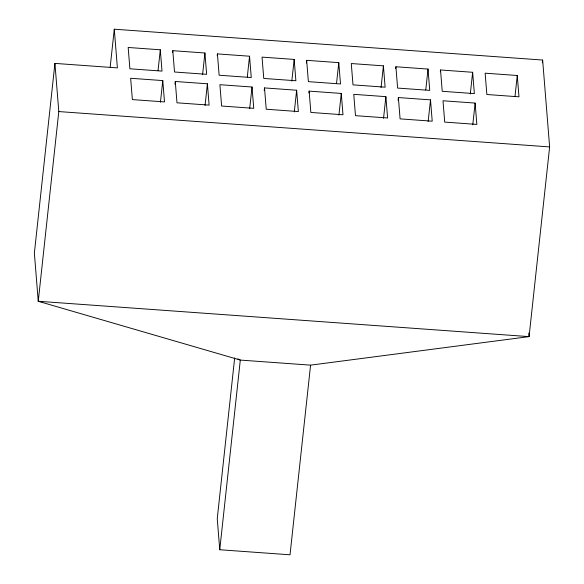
<?xml version="1.0" encoding="UTF-8"?>
<svg xmlns="http://www.w3.org/2000/svg" width="584" height="584" viewBox="0 0 584 584"><rect width="100%" height="100%" fill="white"/><g stroke="black" fill="none" stroke-linecap="round" stroke-linejoin="round"><path stroke-width="0.88" d="M114.282 29.2L117.399 67.897L54.925 63.393L34.368 253.106L38.245 301.271L240.309 360.08L310.578 365.146L529.075 336.625L549.632 146.92L542.645 60.05L114.282 29.2L110.172 67.138M41.836 301.775L38.245 301.271L58.801 111.566L54.925 63.393M158.052 70.562L160.301 49.786L128.173 47.472L129.889 68.795L162.016 71.109L160.301 49.786M160.432 102.266L162.783 80.585L130.655 78.271L132.371 99.594L164.498 101.908L162.783 80.585M172.601 52.494L172.798 50.684L204.926 52.998L206.641 74.321L174.514 72.007L172.798 50.684M174.981 84.198L175.273 81.483L207.4 83.797L209.116 105.12L176.988 102.806L175.273 81.483M202.575 74.679L204.926 52.998M205.05 105.478L207.4 83.797M217.219 55.706L217.416 53.903L249.543 56.217L251.259 77.533L219.131 75.219L217.416 53.903M247.295 76.993L249.543 56.217M249.675 108.697L252.025 87.016L219.898 84.702L221.613 106.018L253.741 108.332L252.025 87.016M234.673 357.89L217.248 518.65L219.752 549.741L290.022 554.8L310.578 365.146M264.224 90.622L264.516 87.914L296.643 90.228L298.358 111.551L266.231 109.237L264.516 87.914M219.752 549.741L240.309 360.08L237.885 358.824M291.817 81.11L294.168 59.429L262.041 57.115L263.756 78.439L295.884 80.753L294.168 59.429M294.292 111.909L296.643 90.228M306.366 63.035L306.658 60.327L338.786 62.641L340.501 83.965L308.374 81.65L306.658 60.327M308.943 92.936L309.14 91.126L341.268 93.44L342.983 114.763L310.856 112.449L309.14 91.126M336.537 83.417L338.786 62.641M338.917 115.121L341.268 93.44M381.06 87.534L383.403 65.853L351.283 63.539L352.999 84.862L385.119 87.177L383.403 65.853M383.535 118.333L385.885 96.652L353.758 94.338L355.474 115.661L387.601 117.975L385.885 96.652M395.704 68.562L395.901 66.758L428.028 69.073L429.744 90.389L397.616 88.075L395.901 66.758M398.084 100.265L398.376 97.557L430.503 99.871L432.218 121.187L400.091 118.873L398.376 97.557M425.772 89.848L428.028 69.073M428.152 121.552L430.503 99.871M440.329 71.774L440.519 69.971L472.646 72.285L474.361 93.608L442.234 91.294L440.519 69.971M470.295 93.966L472.646 72.285M472.777 124.764L475.128 103.083L443 100.769L444.716 122.093L476.843 124.407L475.128 103.083M515.015 96.272L517.271 75.497L485.143 73.183L486.859 94.506L518.986 96.82L517.271 75.497M542.354 62.765L542.645 60.05M58.801 111.566L549.632 146.92M38.245 301.271L529.075 336.625L528.783 333.004"/></g></svg>
